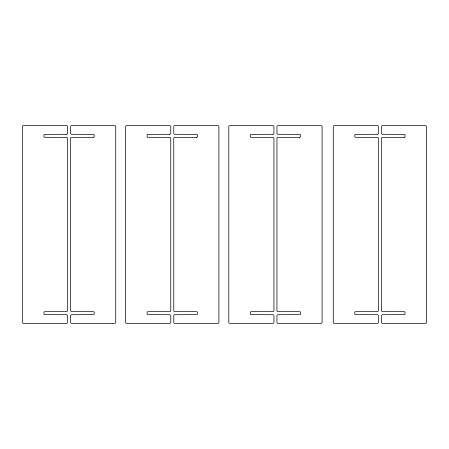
<?xml version="1.0" encoding="UTF-8"?>
<svg xmlns="http://www.w3.org/2000/svg" width="449" height="449" viewBox="0 0 449 449"><rect width="100%" height="100%" fill="white"/><g stroke="black" fill="none" stroke-linecap="round" stroke-linejoin="round"><path stroke-width="0.67" d="M66.519 134.285L44.799 134.358A0.859 0.859 0 0 0 43.946 135.216L43.946 136.451A0.859 0.859 0 0 0 44.799 137.31L66.519 137.383A1.072 1.072 0 0 1 67.591 138.455L67.591 310.545A1.072 1.072 0 0 1 66.519 311.617L44.799 311.69A0.859 0.859 0 0 0 43.946 312.549L43.946 313.784A0.859 0.859 0 0 0 44.799 314.642L66.519 314.715A1.072 1.072 0 0 1 67.591 315.787L67.591 322.303A1.072 1.072 0 0 1 66.514 323.375L23.522 323.375A1.072 1.072 0 0 1 22.45 322.303L22.45 126.697A1.072 1.072 0 0 1 23.522 125.625L66.514 125.625A1.072 1.072 0 0 1 67.591 126.697L67.591 133.213A1.072 1.072 0 0 1 66.519 134.285M169.694 134.285L147.974 134.358A0.859 0.859 0 0 0 147.12 135.216L147.12 136.451A0.859 0.859 0 0 0 147.974 137.31L169.694 137.383A1.072 1.072 0 0 1 170.766 138.455L170.766 310.545A1.072 1.072 0 0 1 169.694 311.617L147.974 311.69A0.859 0.859 0 0 0 147.12 312.549L147.12 313.784A0.859 0.859 0 0 0 147.974 314.642L169.694 314.715A1.072 1.072 0 0 1 170.766 315.787L170.766 322.303A1.072 1.072 0 0 1 169.688 323.375L126.697 323.375A1.072 1.072 0 0 1 125.625 322.303L125.625 126.697A1.072 1.072 0 0 1 126.697 125.625L169.688 125.625A1.072 1.072 0 0 1 170.766 126.697L170.766 133.213A1.072 1.072 0 0 1 169.694 134.285M272.869 134.285L251.148 134.358A0.859 0.859 0 0 0 250.295 135.216L250.295 136.451A0.859 0.859 0 0 0 251.148 137.31L272.869 137.383A1.072 1.072 0 0 1 273.941 138.455L273.941 310.545A1.072 1.072 0 0 1 272.869 311.617L251.148 311.69A0.859 0.859 0 0 0 250.295 312.549L250.295 313.784A0.859 0.859 0 0 0 251.148 314.642L272.869 314.715A1.072 1.072 0 0 1 273.941 315.787L273.941 322.303A1.072 1.072 0 0 1 272.863 323.375L229.871 323.375A1.072 1.072 0 0 1 228.799 322.303L228.799 126.697A1.072 1.072 0 0 1 229.871 125.625L272.863 125.625A1.072 1.072 0 0 1 273.941 126.697L273.941 133.213A1.072 1.072 0 0 1 272.869 134.285M377.328 134.285L355.614 134.358A0.859 0.859 0 0 0 354.761 135.216L354.761 136.451A0.859 0.859 0 0 0 355.614 137.31L377.328 137.383A1.072 1.072 0 0 1 378.4 138.455L378.4 310.545A1.072 1.072 0 0 1 377.328 311.617L355.614 311.69A0.859 0.859 0 0 0 354.761 312.549L354.761 313.784A0.859 0.859 0 0 0 355.614 314.642L377.328 314.715A1.072 1.072 0 0 1 378.4 315.787L378.4 322.303A1.072 1.072 0 0 1 377.328 323.375L334.337 323.375A1.072 1.072 0 0 1 333.265 322.303L333.265 126.697A1.072 1.072 0 0 1 334.337 125.625L377.328 125.625A1.072 1.072 0 0 1 378.4 126.697L378.4 133.213A1.072 1.072 0 0 1 377.328 134.285M93.386 137.31L71.672 137.383A1.072 1.072 0 0 0 70.6 138.455L70.6 310.545A1.072 1.072 0 0 0 71.672 311.617L93.386 311.69A0.859 0.859 0 0 1 94.239 312.549L94.239 313.784A0.859 0.859 0 0 1 93.386 314.642L71.672 314.715A1.072 1.072 0 0 0 70.6 315.787L70.6 322.303A1.072 1.072 0 0 0 71.672 323.375L114.663 323.375A1.072 1.072 0 0 0 115.735 322.303L115.735 126.697A1.072 1.072 0 0 0 114.663 125.625L71.672 125.625A1.072 1.072 0 0 0 70.6 126.697L70.6 133.213A1.072 1.072 0 0 0 71.672 134.285L93.386 134.358A0.859 0.859 0 0 1 94.239 135.216L94.239 136.451A0.859 0.859 0 0 1 93.386 137.31M196.561 137.31L174.846 137.383A1.072 1.072 0 0 0 173.774 138.455L173.774 310.545A1.072 1.072 0 0 0 174.846 311.617L196.561 311.69A0.859 0.859 0 0 1 197.414 312.549L197.414 313.784A0.859 0.859 0 0 1 196.561 314.642L174.846 314.715A1.072 1.072 0 0 0 173.774 315.787L173.774 322.303A1.072 1.072 0 0 0 174.846 323.375L217.838 323.375A1.072 1.072 0 0 0 218.91 322.303L218.91 126.697A1.072 1.072 0 0 0 217.838 125.625L174.846 125.625A1.072 1.072 0 0 0 173.774 126.697L173.774 133.213A1.072 1.072 0 0 0 174.846 134.285L196.561 134.358A0.859 0.859 0 0 1 197.414 135.216L197.414 136.451A0.859 0.859 0 0 1 196.561 137.31M299.736 137.31L278.021 137.383A1.072 1.072 0 0 0 276.949 138.455L276.949 310.545A1.072 1.072 0 0 0 278.021 311.617L299.736 311.69A0.859 0.859 0 0 1 300.589 312.549L300.589 313.784A0.859 0.859 0 0 1 299.736 314.642L278.021 314.715A1.072 1.072 0 0 0 276.949 315.787L276.949 322.303A1.072 1.072 0 0 0 278.021 323.375L321.013 323.375A1.072 1.072 0 0 0 322.085 322.303L322.085 126.697A1.072 1.072 0 0 0 321.013 125.625L278.021 125.625A1.072 1.072 0 0 0 276.949 126.697L276.949 133.213A1.072 1.072 0 0 0 278.021 134.285L299.736 134.358A0.859 0.859 0 0 1 300.589 135.216L300.589 136.451A0.859 0.859 0 0 1 299.736 137.31M404.201 137.31L382.481 137.383A1.072 1.072 0 0 0 381.409 138.455L381.409 310.545A1.072 1.072 0 0 0 382.481 311.617L404.201 311.69A0.859 0.859 0 0 1 405.054 312.549L405.054 313.784A0.859 0.859 0 0 1 404.201 314.642L382.481 314.715A1.072 1.072 0 0 0 381.409 315.787L381.409 322.303A1.072 1.072 0 0 0 382.486 323.375L425.478 323.375A1.072 1.072 0 0 0 426.55 322.303L426.55 126.697A1.072 1.072 0 0 0 425.478 125.625L382.486 125.625A1.072 1.072 0 0 0 381.409 126.697L381.409 133.213A1.072 1.072 0 0 0 382.481 134.285L404.201 134.358A0.859 0.859 0 0 1 405.054 135.216L405.054 136.451A0.859 0.859 0 0 1 404.201 137.31"/></g></svg>
